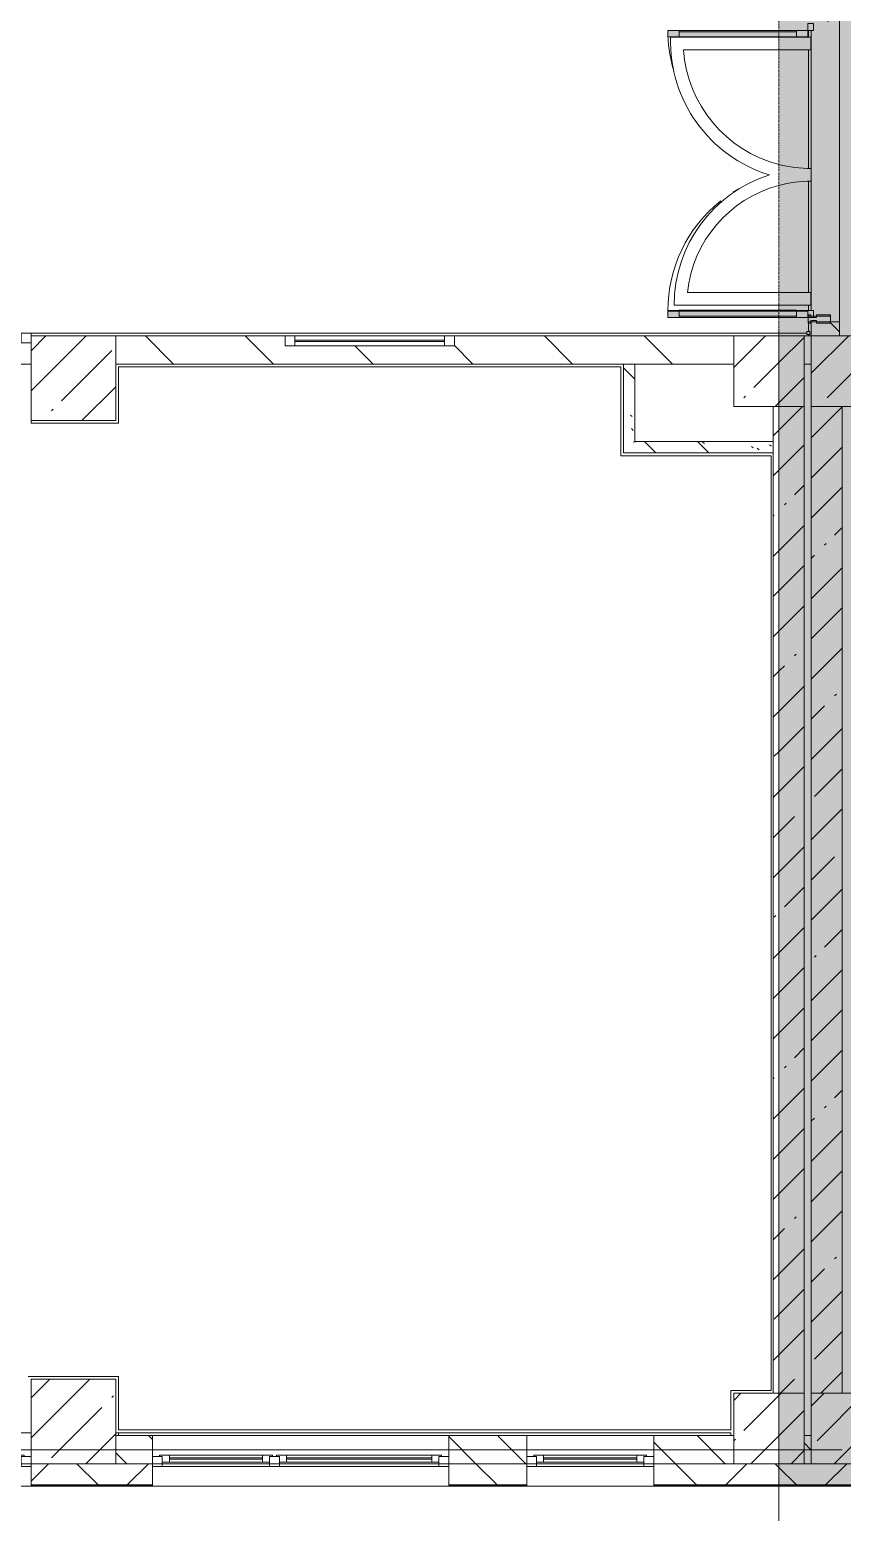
# Model space of a CAD drawing. Header units: millimetres. Extents: x 36059 to 234328, y -8553 to 29000.
# Drawn here: x 140318 to 146078, y -444 to 10072 of the extents above; entities that cross this region are included whole.
import ezdxf

# ---------------------------------------------------------------- set-up
doc = ezdxf.new("R2010")
doc.units = ezdxf.units.MM
doc.linetypes.add('Осевая', pattern=[31.75, 6.35, -4.7625, 15.875, -4.7625])
doc.layers.add('A-DETL-GENF-2', color=7, linetype='Continuous', lineweight=9, true_color=0xc0c0c0, transparency=0.4)
for name, color, linetype, lineweight, true_color in [('A-DETL-GENF-3', 7, 'Continuous', 5, 0xaaaaaa), ('A-DETL-GENF-4', 7, 'Continuous', 5, 0xb7b7b7), ('A-DETL-GENF-5', 7, 'Continuous', 5, 0xe2e2e2), ('A-DOOR-1', 7, 'Continuous', 5, 0xaaaaaa), ('A-DOOR-3', 7, 'Continuous', 5, 0xb7b7b7), ('A-FLOR-1', 7, 'Continuous', 5, 0xb7b7b7), ('A-FLOR-2', 7, 'Continuous', 5, 0xaaaaaa), ('A-GLAZ-CWMG-2', 7, 'Continuous', 5, 0x737373), ('A-WALL-4', 7, 'Continuous', 5, 0x737373), ('A-WALL-5', 7, 'Continuous', 9, 0x737373), ('I-WALL-3', 7, 'Continuous', 5, 0x737373), ('I-WALL-5', 7, 'Continuous', 5, 0x787878), ('S-COLS-4', 7, 'Continuous', 5, 0x737373)]:
    doc.layers.add(name, color=color, linetype=linetype, lineweight=lineweight, true_color=true_color)
for name, color, linetype, lineweight in [('A-GLAZ-2', 7, 'Continuous', 5), ('A-GLAZ-CWMG-3', 7, 'Continuous', 5), ('A-WALL', 7, 'Continuous', 9), ('A-WALL-3', 7, 'Continuous', 5), ('I-WALL-4', 7, 'Continuous', 5), ('S-COLS-3', 7, 'Continuous', 5), ('Оси', 7, 'Continuous', 9), ('Оси-2', 7, 'Осевая', 9)]:
    doc.layers.add(name, color=color, linetype=linetype, lineweight=lineweight)
pattern_1 = [(135, (107317.9, 0), (-176.7767, -176.7767), [])]
pattern_2 = [(45, (107317.9, 0), (-353.5534, 353.5534), []), (135, (107317.9, 0), (-353.5534, -353.5534), [])]
pattern_3 = [(45, (107317.9, 0), (-285.123, 285.123), []), (45, (107603, 0), (-285.123, 285.123), [504.031, -100.806, 16.764, -84.042])]
pattern_4 = [(45, (-38240, -150), (-285.123, 285.123), []), (45, (-37954.88, -150), (-285.123, 285.123), [504.031, -100.806, 16.764, -84.042])]
pattern_5 = [(45, (-38240, -7650), (-285.123, 285.123), []), (45, (-37954.88, -7650), (-285.123, 285.123), [504.031, -100.806, 16.764, -84.042])]
pattern_6 = [(135, (107317.9, 0), (-377.171, -377.171), [533.4, -88.9, 17.78, -88.9]), (135, (107317.9, 376.94), (-377.171, -377.171), []), (50, (107317.9, 0), (637.6445, -55.7866), [66.675, -733.425]), (355, (107317.9, 0), (-123.349, 668.699), [53.34, -586.74]), (100.451, (107371, -4.65), (514.299, 612.908), [56.665, -623.315]), (46.184, (107317.9, 177.8), (948.776, -147.15), [100.012, -1100.137]), (96.636, (107397, 165.5), (830.91, 865.997), [84.998, -934.973]), (351.184, (107317.9, 177.8), (830.918, 865.988), [80.01, -880.11]), (21, (107406.8, 133.35), (530.6506, -357.928), [66.675, -733.425]), (326, (107406.8, 133.35), (216.308, 644.658), [53.34, -586.74]), (71.451, (107451, 103.5), (746.96, 286.724), [56.665, -623.315]), (37.5, (107317.9, 0), (10.8105, 295.9426), [16.764, -562.864, 16.764, -578.866, -588.962]), (37.5, (107317.9, 0), (10.8105, 295.9426), [-1175.258, 16.764, -572.198]), (7.5, (107317.9, 0), (233.8692, 350.6318), [16.764, -322.834, 16.764, -549.529, -224.472]), (7.5, (107317.9, 0), (233.8692, 350.6318), [-905.891, 16.764, -207.708]), (327.5, (107119.64, 0), (474.5678, -20.0513), [16.764, -205.486, 16.764, -676.656, -920.115]), (327.5, (107119.64, 0), (474.5678, -20.0513), [-915.67, 16.764, -903.351]), (317.5, (107030.74, 0), (518.452, 88.9934), [16.764, -272.161, 16.764, -443.738, -653.415]), (317.5, (107030.74, 0), (518.452, 88.9934), [-749.427, 16.764, -636.651])]
pattern_7 = [(135, (107317.9, 0), (-353.5534, -353.5534), [])]

# ---------------------------------------------------------------- blocks, each defined once
blk = doc.blocks.new('BSC_Колонна _Прямоугольная - 500х500-23286270-3_10_2_птичка')
at = {"layer": 'S-COLS-3'}
h = blk.add_hatch(dxfattribs=at)
h.set_pattern_fill('FP_84', color=256, style=0, pattern_type=2)
h.set_pattern_definition([(45, (-38790, -7650), (-285.123, 285.123), []), (45, (-38504.88, -7650), (-285.123, 285.123), [504.031, -100.806, 16.764, -84.042])])
h.paths.add_polyline_path([(-250, -250), (250, -250), (250, 250), (-250, 250), (-250, 100)])
at = {"layer": 'S-COLS-4'}
for p, q in [((250, 250), (-250, 250)), ((-250, 250), (-250, -250)), ((250, -250), (250, 250)), ((-250, -250), (250, -250))]:
    blk.add_line(p, q, dxfattribs=at)
blk = doc.blocks.new('BSC_Колонна _Прямоугольная - 500х500-V63-3_10_2_птичка')
at = {"layer": 'S-COLS-3'}
h = blk.add_hatch(dxfattribs=at)
h.set_pattern_fill('FP_91', color=256, style=0, pattern_type=2)
h.set_pattern_definition([(45, (-38790, -150), (-285.123, 285.123), []), (45, (-38504.88, -150), (-285.123, 285.123), [504.031, -100.806, 16.764, -84.042])])
h.paths.add_polyline_path([(-250, -250), (250, -250), (250, 250), (-250, 250), (-250, 80)])
at = {"layer": 'S-COLS-4'}
for p, q in [((250, 250), (-250, 250)), ((-250, 250), (-250, -250)), ((250, -250), (250, 250)), ((-250, -250), (250, -250))]:
    blk.add_line(p, q, dxfattribs=at)
blk = doc.blocks.new('BSC_Колонна _Прямоугольная - 600х600-V81-3_10_2_птичка')
at = {"layer": 'S-COLS-3'}
h = blk.add_hatch(dxfattribs=at)
h.set_pattern_fill('FP_118', color=256, style=0, pattern_type=2)
h.set_pattern_definition([(45, (-33310, -7600), (-285.123, 285.123), []), (45, (-33024.88, -7600), (-285.123, 285.123), [504.031, -100.806, 16.764, -84.042])])
h.paths.add_polyline_path([(-300, -300), (300, -300), (300, 300), (-300, 300), (-300, 150)])
for p, q in [((300, 300), (-300, 300)), ((-300, 300), (-300, -300)), ((300, -300), (300, 300)), ((-300, -300), (300, -300))]:
    blk.add_line(p, q, dxfattribs=at)
blk = doc.blocks.new('BSC_Колонна _Прямоугольная - 600х600-V82-3_10_2_птичка')
at = {"layer": 'S-COLS-3'}
h = blk.add_hatch(dxfattribs=at)
h.set_pattern_fill('FP_119', color=256, style=0, pattern_type=2)
h.set_pattern_definition([(45, (-33310, -200), (-285.123, 285.123), []), (45, (-33024.88, -200), (-285.123, 285.123), [504.031, -100.806, 16.764, -84.042])])
h.paths.add_polyline_path([(-300, -300), (300, -300), (300, 300), (-300, 300), (-300, 30)])
for p, q in [((300, 300), (-300, 300)), ((-300, 300), (-300, -300)), ((300, -300), (300, 300)), ((-300, -300), (300, -300))]:
    blk.add_line(p, q, dxfattribs=at)
blk = doc.blocks.new('120_Окно_СКБ_2Ст - 120_Окно_СКБ_2Ст 2100х2400 _мал створка справа_-22446225-3_10_2_птичка')
at = {"layer": 'A-GLAZ-2'}
for p, q in [((-1050, -127), (-1050, -57)), ((-1050, -57), (-980, -57)), ((1050, -57), (-1050, -57)), ((-980, -57), (-980, -127)), ((150, -87), (-980, -87)), ((-980, -87), (-980, -127)), ((-930, -137), (-930, -87)), ((100, -137), (100, -87)), ((150, -127), (150, -57)), ((150, -57), (220, -57)), ((150, -127), (150, -87)), ((220, -57), (220, -127)), ((980, -87), (220, -87)), ((220, -87), (220, -127)), ((270, -137), (270, -87)), ((930, -137), (930, -87)), ((980, -127), (980, -57)), ((980, -57), (1050, -57)), ((980, -127), (980, -87)), ((1050, -57), (1050, -127)), ((-980, -127), (-1050, -127)), ((-1050, -127), (-1000, -127)), ((-980, -127), (-1000, -127)), ((-1000, -127), (-1000, -137)), ((-1000, -137), (170, -137)), ((170, -137), (-1000, -137)), ((-930, -107), (100, -107)), ((100, -117), (-930, -117)), ((220, -127), (150, -127)), ((170, -127), (150, -127)), ((170, -127), (200, -127)), ((170, -137), (170, -127)), ((220, -127), (200, -127)), ((200, -127), (200, -137)), ((200, -137), (1000, -137)), ((1000, -137), (200, -137)), ((270, -107), (930, -107)), ((930, -117), (270, -117)), ((1050, -127), (980, -127)), ((1000, -127), (980, -127)), ((1000, -127), (1050, -127)), ((1000, -137), (1000, -127))]:
    blk.add_line(p, q, dxfattribs=at)
blk = doc.blocks.new('120_Окно_СКБ_1Ст - 120_Окно_СКБ_1Ст 900х2500_h_-22445987-3_10_2_птичка')
at = {"layer": 'A-GLAZ-2'}
for p, q in [((-450, -127), (-450, -57)), ((-450, -57), (-380, -57)), ((450, -57), (-450, -57)), ((-380, -57), (-380, -127)), ((380, -87), (-380, -87)), ((-380, -87), (-380, -127)), ((-330, -137), (-330, -87)), ((330, -137), (330, -87)), ((380, -127), (380, -57)), ((380, -57), (450, -57)), ((380, -127), (380, -87)), ((450, -57), (450, -127)), ((-380, -127), (-450, -127)), ((-450, -127), (-400, -127)), ((-380, -127), (-400, -127)), ((-400, -127), (-400, -137)), ((-400, -137), (400, -137)), ((400, -137), (-400, -137)), ((-330, -107), (330, -107)), ((330, -117), (-330, -117)), ((450, -127), (380, -127)), ((400, -127), (380, -127)), ((400, -127), (450, -127)), ((400, -137), (400, -127))]:
    blk.add_line(p, q, dxfattribs=at)
blk = doc.blocks.new('BSC_Колонна _Прямоугольная - 500х500-V115-3_10_2_птичка')
at = {"layer": 'S-COLS-3'}
h = blk.add_hatch(dxfattribs=at)
h.set_pattern_fill('FP_149', color=256, style=0, pattern_type=2)
h.set_pattern_definition(pattern_4)
h.paths.add_polyline_path([(-15, -250), (70, -250), (70, 250), (-250, 250), (-250, -250)])
h = blk.add_hatch(dxfattribs=at)
h.set_pattern_fill('FP_149', color=256, style=0, pattern_type=2)
h.set_pattern_definition(pattern_4)
h.paths.add_polyline_path([(93, -250), (250, -250), (250, 250), (70, 250), (70, -250)])
for p, q in [((70, 250), (-250, 250)), ((-250, 250), (-250, -250)), ((-250, -250), (70, -250))]:
    blk.add_line(p, q, dxfattribs=at)
at = {"layer": 'S-COLS-4'}
for p, q in [((250, 250), (70, 250)), ((250, -250), (250, 250)), ((70, -250), (250, -250))]:
    blk.add_line(p, q, dxfattribs=at)
blk = doc.blocks.new('BSC_Колонна _Прямоугольная - 500х500-V116-3_10_2_птичка')
at = {"layer": 'S-COLS-3'}
h = blk.add_hatch(dxfattribs=at)
h.set_pattern_fill('FP_150', color=256, style=0, pattern_type=2)
h.set_pattern_definition(pattern_5)
h.paths.add_polyline_path([(-15, -250), (70, -250), (70, 250), (-250, 250), (-250, -250)])
h = blk.add_hatch(dxfattribs=at)
h.set_pattern_fill('FP_150', color=256, style=0, pattern_type=2)
h.set_pattern_definition(pattern_5)
h.paths.add_polyline_path([(70, -250), (250, -250), (250, 250), (70, 250), (70, 100)])
for p, q in [((70, 250), (-250, 250)), ((-250, 250), (-250, -250)), ((-250, -250), (70, -250))]:
    blk.add_line(p, q, dxfattribs=at)
at = {"layer": 'S-COLS-4'}
for p, q in [((250, 250), (70, 250)), ((250, -250), (250, 250)), ((70, -250), (250, -250))]:
    blk.add_line(p, q, dxfattribs=at)
blk = doc.blocks.new('120_Окно_СКБ_1Ст - 120_Окно_СКБ_1Ст 400х1200 EI30-24228909-3_10_2_птичка')
at = {"layer": 'A-GLAZ-2'}
for p, q in [((-600, 30), (-600, 100)), ((-600, 100), (-530, 100)), ((600, 100), (-600, 100)), ((-530, 30), (-600, 30)), ((-600, 30), (600, 30)), ((-530, 100), (-530, 30)), ((530, 70), (-530, 70)), ((530, 60), (-530, 60)), ((530, 30), (530, 100)), ((530, 100), (600, 100)), ((600, 30), (530, 30)), ((600, 100), (600, 30))]:
    blk.add_line(p, q, dxfattribs=at)
blk = doc.blocks.new('Прямоугольный импост - 50 x 70 мм-31700031-3_10_2_птичка')
at = {"layer": 'A-GLAZ-CWMG-3'}
for p, q in [((-70, 35), (0, 35)), ((-70, -35), (-70, 35)), ((0, -35), (-70, -35)), ((0, -15), (0, -35))]:
    blk.add_line(p, q, dxfattribs=at)
blk = doc.blocks.new('Прямоугольный импост - Импост структурный с накладкой - 160мм Темный-31239214-3_10_2_птичка')
at = {"layer": 'A-GLAZ-CWMG-2'}
for p, q in [((-50, 0), (-50, 17)), ((-50, 17), (0, 17)), ((-40, 0), (-50, 0)), ((-40, -40), (-40, 0)), ((0, 0), (-10, 0)), ((-10, 0), (-10, -40)), ((0, 17), (0, 0)), ((-50, -140), (-50, -40)), ((-50, -40), (-40, -40)), ((-10, -40), (0, -40)), ((0, -40), (0, -140)), ((0, -140), (-50, -140))]:
    blk.add_line(p, q, dxfattribs=at)
blk = doc.blocks.new('Дверь_Витражная_остекление_ - ДВН_ДАО_Главный вход_1800 в свету 5-32258809-3_10_2_птичка')
at = {"layer": 'A-DETL-GENF-5'}
for points in [[(-948, -20), (-993, -20), (-992, -226), (-948, -226)], [(1043, -20), (997, -20), (997, -226), (1043, -226)], [(-948, -1013), (-948, -226), (-993, -226), (-993, -1013)], [(1043, -311), (1043, -226), (997, -226), (997, -1013), (1043, -1013)]]:
    blk.add_hatch(color=256, dxfattribs=at).paths.add_polyline_path(points)
at = {"layer": 'A-DETL-GENF-3'}
for p, q in [((-993, -1013), (-993, -226)), ((-993, -226), (-993, -1013)), ((-983, -933), (-983, -226)), ((-948, -1013), (-948, -226)), ((-948, -1013), (-948, -226)), ((989, -933), (989, -226)), ((997, -1013), (997, -226)), ((997, -226), (997, -1013)), ((1033, -933), (1033, -226)), ((1043, -1013), (1043, -226)), ((1043, -1013), (1043, -226)), ((-993, -933), (-948, -933)), ((1043, -933), (997, -933)), ((-993, -1013), (-948, -1013)), ((-993, -1013), (-948, -1013)), ((1043, -1013), (997, -1013)), ((997, -1013), (1043, -1013))]:
    blk.add_line(p, q, dxfattribs=at)
at = {"layer": 'A-DETL-GENF-4'}
for p, q in [((-948, -20), (-993, -20)), ((-993, -226), (-993, -20)), ((-948, -20), (-993, -20)), ((-993, -20), (-993, -226)), ((-993, -100), (-948, -100)), ((-983, -226), (-983, -100)), ((-948, -226), (-948, -20)), ((-948, -226), (-948, -20)), ((989, -226), (989, -100)), ((997, -226), (997, -20)), ((997, -20), (997, -226)), ((1043, -100), (997, -100)), ((1033, -226), (1033, -100)), ((1043, -226), (1043, -20)), ((1043, -226), (1043, -20))]:
    blk.add_line(p, q, dxfattribs=at)
at = {"layer": 'A-DOOR-1'}
for p, q in [((-993, -1013), (-993, -226)), ((993, -1013), (993, -226))]:
    blk.add_line(p, q, dxfattribs=at)
for centre, start, end in [((993, -20), 208.9884, 212.16), ((993, -20), 218.4779, 270), ((-993, -20), 270, 285.599)]:
    blk.add_arc(centre, 993, start, end, dxfattribs=at)
at = {"layer": 'A-DOOR-3'}
for p, q in [((-1043, 20), (-993, 20)), ((-1043, -20), (-1043, 20)), ((-993, 20), (-993, -20)), ((993, 20), (1043, 20)), ((993, -20), (993, 20)), ((1043, 20), (1043, -20)), ((-993, -20), (-1043, -20)), ((-993, -226), (-993, -20)), ((993, -226), (993, -20)), ((1043, -20), (993, -20))]:
    blk.add_line(p, q, dxfattribs=at)
blk = doc.blocks.new('Прямоугольный импост - Импост структурный с накладкой - 160мм Темный-31915521-3_10_2_птичка')
at = {"layer": 'A-GLAZ-CWMG-2'}
for p, q in [((-25, 0), (-25, 17)), ((-25, 17), (25, 17)), ((-15, 0), (-25, 0)), ((-15, -40), (-15, 0)), ((25, 0), (15, 0)), ((15, 0), (15, -40)), ((25, 17), (25, 0)), ((-25, -140), (-25, -40)), ((-25, -40), (-15, -40)), ((15, -40), (25, -40)), ((25, -40), (25, -140)), ((25, -140), (-25, -140))]:
    blk.add_line(p, q, dxfattribs=at)

msp = doc.modelspace()

# ---------------------------------------------------------------- hatches: boundary and pattern name
at = {"layer": 'A-DETL-GENF-2'}
msp.add_hatch(color=256, dxfattribs=at).paths.add_polyline_path([(178169.8, -251.7), (183167.9, -251.7), (183167.9, 3288.3), (191887.9, 3288.3), (191887.9, 27348.3), (149227.9, 27348.3), (149227.9, 23888.3), (145628, 23888.3), (145628, -251.7), (177237.6, -251.7)])
at = {"layer": 'A-WALL-3'}
h = msp.add_hatch(dxfattribs=at)
h.set_pattern_fill('FP_107', color=256, style=0, pattern_type=2)
h.set_pattern_definition(pattern_1)
h.paths.add_polyline_path([(139427.9, -100), (139427.9, 100), (138200.7, 100), (138200.7, -100), (139017.3, -100)])
h.paths.add_polyline_path([(145307.9, -100), (145307.9, 100), (144740.9, 100), (144740.9, -100)])
h.paths.add_polyline_path([(137152.9, -100), (137300.7, -100), (137300.7, 100), (137127.6, 100), (137127.6, -100)])
h.paths.add_polyline_path([(143678.3, -100), (143840.9, -100), (143840.9, 100), (143287.9, 100), (143287.9, -100)])
h.paths.add_polyline_path([(140927.9, -100), (141187.9, -100), (141187.9, 100), (140927.9, 100), (140927.9, 39.5)])
h.paths.add_polyline_path([(126677.9, -100), (128027.9, -100), (128027.9, 100), (126677.9, 100)])
h.paths.add_polyline_path([(124102, -100), (124577.9, -100), (124577.9, 100), (123827.9, 100), (123827.9, -100)])
h.paths.add_polyline_path([(132491.8, -100), (132877.9, -100), (132877.9, 100), (132127.9, 100), (132127.9, -100)])
h.paths.add_polyline_path([(130027.9, -100), (130027.9, 100), (129827.9, 100), (129827.9, -100)])
h.paths.add_polyline_path([(133727.6, -100), (133727.6, 100), (133477.9, 100), (133477.9, -100)])
h.paths.add_polyline_path([(122927.9, -100), (122927.9, 100), (122177.9, 100), (122177.9, -100)])
h.paths.add_polyline_path([(128927.9, -100), (129227.9, -100), (129227.9, 100), (128927.9, 100)])
h.paths.add_polyline_path([(118427.9, -100), (118427.9, 100), (117677.6, 100), (117677.6, -100)])
h.paths.add_polyline_path([(119327.9, -100), (119477.9, -100), (119477.9, 100), (119327.9, 100)])
h.paths.add_polyline_path([(114977.9, -100), (114977.9, 100), (114147.9, 100), (114147.9, -100), (114780, -100)])
h = msp.add_hatch(dxfattribs=at)
h.set_pattern_fill('FP_107', color=256, style=0, pattern_type=2)
h.set_pattern_definition(pattern_1)
h.paths.add_polyline_path([(172576.6, -100), (172727.9, -100), (172727.9, 100), (172477.9, 100), (172477.9, -100)])
h.paths.add_polyline_path([(162322.4, -100), (162827.9, -100), (162827.9, 100), (162077.9, 100), (162077.9, -100)])
h.paths.add_polyline_path([(164227.9, -100), (165127.9, -100), (165127.9, 100), (164227.9, 100), (164227.9, -52.2)])
h.paths.add_polyline_path([(171577.9, -100), (171577.9, 100), (171027.9, 100), (171027.9, -100)])
h.paths.add_polyline_path([(168727.9, -100), (168927.9, -100), (168927.9, 100), (168727.9, 100), (168727.9, 42.9)])
h.paths.add_polyline_path([(155477.9, -100), (155477.9, 100), (155227.9, 100), (155227.9, -100)])
h.paths.add_polyline_path([(158327.9, -100), (158327.9, 100), (157577.9, 100), (157577.9, -100)])
h.paths.add_polyline_path([(151135.9, -100), (151627.9, -100), (151627.9, 100), (150727.9, 100), (150727.9, -100)])
h.paths.add_polyline_path([(159727.9, -100), (159977.9, -100), (159977.9, 100), (159727.9, 100), (159727.9, 33.3)])
h.paths.add_polyline_path([(150227.9, -100), (150227.9, 100), (149977.9, 100), (149977.9, -100)])
h.paths.add_polyline_path([(149077.9, -100), (149077.9, 100), (148457.9, 100), (148457.9, -100)])
h.paths.add_polyline_path([(145807.9, -100), (145857.9, -100), (145857.9, 100), (145807.9, 100)])
h = msp.add_hatch(dxfattribs=at)
h.set_pattern_fill('FP_109', color=256, style=0, pattern_type=2)
h.set_pattern_definition(pattern_2)
h.paths.add_polyline_path([(140881.7, -250), (141187.9, -250), (141187.9, -100), (140327.9, -100), (140327.9, -250)])
h.paths.add_polyline_path([(145628, -250), (145628, -100), (144740.9, -100), (144740.9, -250), (145542.7, -250)])
h.paths.add_polyline_path([(137300.7, -250), (137300.7, -100), (136527.6, -100), (136527.6, -250), (137152.9, -250)])
h.paths.add_polyline_path([(138200.7, -250), (139427.9, -250), (139427.9, -100), (138200.7, -100)])
h.paths.add_polyline_path([(143678.3, -250), (143840.9, -250), (143840.9, -100), (143287.9, -100), (143287.9, -250)])
h.paths.add_polyline_path([(133424.1, -250), (133727.6, -250), (133727.6, -100), (132127.9, -100), (132127.9, -250), (132491.8, -250)])
h.paths.add_polyline_path([(128027.9, -250), (128027.9, -100), (126677.9, -100), (126677.9, -250), (126898.6, -250)])
h.paths.add_polyline_path([(128927.9, -250), (130027.9, -250), (130027.9, -100), (128927.9, -100)])
h.paths.add_polyline_path([(122177.9, -250), (122927.9, -250), (122927.9, -100), (122177.9, -100)])
h.paths.add_polyline_path([(123827.9, -250), (124577.9, -250), (124577.9, -100), (123827.9, -100)])
h.paths.add_polyline_path([(120077.9, -250), (120077.9, -100), (119327.9, -100), (119327.9, -250), (119441, -250)])
h.paths.add_polyline_path([(114147.9, -250), (115577.6, -250), (115577.6, -100), (114147.9, -100)])
h.paths.add_polyline_path([(117677.6, -250), (118427.9, -250), (118427.9, -100), (117677.6, -100)])
h.paths.add_polyline_path([(111047.9, -250), (111047.9, -100), (107057.9, -100), (107057.9, -250), (110119, -250)])
h = msp.add_hatch(dxfattribs=at)
h.set_pattern_fill('FP_109', color=256, style=0, pattern_type=2)
h.set_pattern_definition(pattern_2)
h.paths.add_polyline_path([(163945, -250), (163945, -100), (163727.9, -100), (163727.9, -250)])
h.paths.add_polyline_path([(162827.9, -250), (162827.9, -100), (162077.9, -100), (162077.9, -250), (162322.4, -250)])
h.paths.add_polyline_path([(149077.9, -250), (149077.9, -100), (148457.9, -100), (148457.9, -250)])
h.paths.add_polyline_path([(151627.9, -250), (151627.9, -100), (149977.9, -100), (149977.9, -250), (151135.9, -250)])
h.paths.add_polyline_path([(155477.9, -250), (155477.9, -100), (154727.9, -100), (154727.9, -250), (155227.9, -250)])
h.paths.add_polyline_path([(159977.9, -250), (159977.9, -100), (159227.9, -100), (159227.9, -250), (159525.8, -250)])
h.paths.add_polyline_path([(157577.9, -250), (158327.9, -250), (158327.9, -100), (157577.9, -100)])
h.paths.add_polyline_path([(145628, -250), (146357.9, -250), (146357.9, -100), (145628, -100), (145628, -182.3)])
at = {"layer": 'I-WALL-4'}
h = msp.add_hatch(dxfattribs=at)
h.set_pattern_fill('FP_108', color=256, style=0, pattern_type=2)
h.set_pattern_definition(pattern_7)
h.paths.add_polyline_path([(145857.9, 7900), (146057.9, 7900), (146057.9, 8000), (145857.9, 8000)])
h.paths.add_polyline_path([(145857.9, 10130), (146057.9, 10130), (146057.9, 10230), (145857.9, 10230)])
h = msp.add_hatch(dxfattribs=at)
h.set_pattern_fill('FP_108', color=256, style=0, pattern_type=2)
h.set_pattern_definition(pattern_7)
h.paths.add_polyline_path([(144607.9, 7700), (145307.9, 7700), (145307.9, 7900), (143327.9, 7900), (143327.9, 7830), (142127.9, 7830), (142127.9, 7900), (140927.9, 7900), (140927.9, 7700), (144527.9, 7700)])
h.paths.add_polyline_path([(137827.9, 7700), (137827.9, 7900), (137127.6, 7900), (137127.6, 7700), (137757.6, 7700)])
h = msp.add_hatch(dxfattribs=at)
h.set_pattern_fill('FP_108', color=256, style=0, pattern_type=2)
h.set_pattern_definition(pattern_7)
h.paths.add_polyline_path([(149447.9, 7700), (150227.9, 7700), (150227.9, 7900), (149447.9, 7900)])
h.paths.add_polyline_path([(146813.8, 7700), (146947.9, 7700), (146947.9, 7900), (146357.9, 7900), (146357.9, 7700)])
h.paths.add_polyline_path([(145857.9, 7700), (145857.9, 7900), (145807.9, 7900), (145807.9, 7700)])
h = msp.add_hatch(dxfattribs=at)
h.set_pattern_fill('FP_105', color=256, style=0, pattern_type=2)
h.set_pattern_definition(pattern_3)
h.paths.add_polyline_path([(145628, 400), (145628, 7400), (145587.9, 7400), (145587.9, 400)])
h = msp.add_hatch(dxfattribs=at)
h.set_pattern_fill('FP_105', color=256, style=0, pattern_type=2)
h.set_pattern_definition(pattern_3)
h.paths.add_polyline_path([(145628, 400), (145807.9, 400), (145807.9, 7400), (145628, 7400), (145628, 808.9)])
h = msp.add_hatch(dxfattribs=at)
h.set_pattern_fill('FP_105', color=256, style=0, pattern_type=2)
h.set_pattern_definition(pattern_3)
h.paths.add_polyline_path([(145857.9, 400), (146077.9, 400), (146077.9, 7400), (145857.9, 7400), (145857.9, 808.9)])
at = {"layer": 'I-WALL-5'}
h = msp.add_hatch(dxfattribs=at)
h.set_pattern_fill('FP_115', color=256, style=0, pattern_type=2)
h.set_pattern_definition(pattern_6)
h.paths.add_polyline_path([(144607.9, 7150), (144607.9, 7700), (144527.9, 7700), (144527.9, 7150)])
h = msp.add_hatch(dxfattribs=at)
h.set_pattern_fill('FP_115', color=256, style=0, pattern_type=2)
h.set_pattern_definition(pattern_6)
h.paths.add_polyline_path([(145587.9, 7070), (145587.9, 7150), (144527.9, 7150), (144527.9, 7070), (145542.7, 7070)])

# ---------------------------------------------------------------- linework, layer by layer
at = {"layer": 'A-FLOR-1'}
for p, q in [((145837.4, 10064.1), (145837.4, 10018)), ((145837.9, 10018), (145837.9, 10064.1)), ((145854.9, 9928), (145854.9, 10018)), ((145837.4, 9928), (145837.4, 9088.1)), ((145837.9, 9088.1), (145837.9, 9928)), ((145857.9, 8997), (145857.9, 9087)), ((145837.4, 8995.9), (145837.4, 8207.6)), ((145837.9, 8207.6), (145837.9, 8995.9)), ((145854.9, 8117.6), (145854.9, 8207.6)), ((145837.4, 8117.6), (145837.4, 8080)), ((145837.9, 8080), (145837.9, 8117.6)), ((145837.4, 7991.2), (145837.4, 7931)), ((145837.4, 7911), (145837.4, 7900)), ((145837.9, 7931), (145837.9, 7990.6))]:
    msp.add_line(p, q, dxfattribs=at)
for centre, radius, start, end in [((145854.9, 9992), 905, 255.46254, 270.18994), ((145854.9, 8118), 879, 89.80445, 104.9812)]:
    msp.add_arc(centre, radius, start, end, dxfattribs=at)
at = {"layer": 'A-FLOR-2'}
for p, q in [((145854.9, 10018), (144860.2, 10018)), ((144952.2, 9928), (145854.9, 9928)), ((145854.9, 8207.6), (144980.5, 8207.6)), ((144885.9, 8117.6), (145854.9, 8117.6)), ((140327.9, 7920), (145827.4, 7920)), ((144507.9, 7680), (140947.9, 7680)), ((140947.9, 7680), (140947.9, 7280)), ((144507.9, 7050), (144507.9, 7680)), ((140327.9, 7280), (140327.9, 7300)), ((140947.9, 7280), (140327.9, 7280)), ((145572.9, 7050), (144507.9, 7050)), ((145572.9, 420), (145572.9, 7050)), ((140307.9, 520), (140947.9, 520)), ((140947.9, 520), (140947.9, 140)), ((145287.9, 140), (145287.9, 420)), ((145287.9, 420), (145572.9, 420)), ((140947.9, 140), (145287.9, 140))]:
    msp.add_line(p, q, dxfattribs=at)
for centre, radius, start, end in [((145854.9, 9992), 995, 178.50265, 252.82384), ((145854.9, 9992), 905, 184.05524, 255.46254), ((145854.9, 8118), 969, 107.65196, 180.02266), ((145854.9, 8118), 879, 104.9812, 174.14835)]:
    msp.add_arc(centre, radius, start, end, dxfattribs=at)
at = {"layer": 'A-WALL'}
for p, q in [((144607.9, 7700), (144527.9, 7700)), ((145587.9, 7070), (145587.9, 7150)), ((140927.9, -100), (141187.9, -100)), ((143287.9, -100), (143840.9, -100)), ((144740.9, -100), (145307.9, -100)), ((140327.9, -250), (141187.9, -250)), ((140327.9, -253), (141187.9, -253)), ((143287.9, -250), (143840.9, -250)), ((143287.9, -253), (143840.9, -253)), ((144740.9, -250), (146357.9, -250)), ((144740.9, -253), (146357.9, -253))]:
    msp.add_line(p, q, dxfattribs=at)
at = {"layer": 'A-WALL-3'}
for p, q in [((141187.9, 100), (140927.9, 100)), ((141187.9, -258), (141187.9, 100)), ((143840.9, 100), (143287.9, 100)), ((143287.9, 100), (143287.9, -258)), ((143840.9, -258), (143840.9, 100)), ((145307.9, 100), (144740.9, 100)), ((144740.9, 100), (144740.9, -258)), ((139427.9, -100), (140327.9, -100)), ((140327.9, -100), (140327.9, -258)), ((141187.9, -100), (143287.9, -100)), ((143840.9, -100), (144740.9, -100)), ((143840.9, -258), (136527.6, -258)), ((157577.9, -258), (143840.9, -258))]:
    msp.add_line(p, q, dxfattribs=at)
at = {"layer": 'A-WALL-4'}
for p, q in [((145847.4, 7931), (145827.4, 7931)), ((145827.4, 7931), (145827.4, 7911)), ((145827.4, 7911), (145847.4, 7911)), ((145847.4, 7911), (145847.4, 7931)), ((145857.9, 100), (145807.9, 100))]:
    msp.add_line(p, q, dxfattribs=at)
at = {"layer": 'A-WALL-5'}
msp.add_line((145857.9, -100), (145807.9, -100), dxfattribs=at)
at = {"layer": 'I-WALL-3'}
for p, q in [((146057.9, 10230), (146057.9, 7900)), ((145857.9, 9087), (145857.9, 10064.1)), ((145857.9, 8080), (145857.9, 8997)), ((146057.9, 8000), (145857.9, 8000)), ((145857.9, 8000), (145857.9, 7900)), ((145857.9, 7900), (145807.9, 7900)), ((145807.9, 7700), (145857.9, 7700)), ((145807.9, 400), (145807.9, 7400)), ((145857.9, 7400), (145857.9, 400)), ((146077.9, 400), (146077.9, 7400))]:
    msp.add_line(p, q, dxfattribs=at)
at = {"layer": 'I-WALL-4'}
for p, q in [((142127.9, 7900), (140927.9, 7900)), ((145307.9, 7900), (143327.9, 7900)), ((140327.9, 7700), (137757.6, 7700)), ((140927.9, 7700), (144527.9, 7700)), ((144527.9, 7700), (144527.9, 7070)), ((144607.9, 7150), (144607.9, 7700)), ((144607.9, 7700), (145307.9, 7700)), ((145587.9, 7400), (145587.9, 7150)), ((144527.9, 7070), (145587.9, 7070)), ((145587.9, 7150), (144607.9, 7150)), ((145587.9, 7070), (145587.9, 400)), ((137127.6, 120), (140327.9, 120)), ((140927.9, 120), (145287.9, 120)), ((140947.9, 100), (140947.9, 120)), ((145287.9, 120), (145287.9, 100)), ((143287.9, 100), (141187.9, 100)), ((144740.9, 100), (143840.9, 100))]:
    msp.add_line(p, q, dxfattribs=at)
at = {"layer": 'Оси'}
for p, q in [((145627.9, -4552.8), (145627.9, 7947.2)), ((133577.9, 0), (146077.9, 0))]:
    msp.add_line(p, q, dxfattribs=at)
at = {"layer": 'Оси-2'}
msp.add_line((145627.9, 7947.2), (145627.9, 11277.7), dxfattribs=at)

# ---------------------------------------------------------------- block references
at = {"layer": 'A-DOOR-3', "rotation": 269.9999999999999}
msp.add_blockref('Дверь_Витражная_остекление_ - ДВН_ДАО_Главный вход_1800 в свету 5-32258809-3_10_2_птичка', (145853.9, 9072.5), dxfattribs=at)
at = {"layer": 'A-GLAZ-2'}
msp.add_blockref('120_Окно_СКБ_1Ст - 120_Окно_СКБ_1Ст 400х1200 EI30-24228909-3_10_2_птичка', (142727.9, 7800), dxfattribs=at)
at = {"layer": 'A-GLAZ-2', "rotation": 180}
for name, p in [('120_Окно_СКБ_1Ст - 120_Окно_СКБ_1Ст 900х2500_h_-22445987-3_10_2_птичка', (139877.9, -175)), ('120_Окно_СКБ_2Ст - 120_Окно_СКБ_2Ст 2100х2400 _мал створка справа_-22446225-3_10_2_птичка', (142237.9, -175)), ('120_Окно_СКБ_1Ст - 120_Окно_СКБ_1Ст 900х2500_h_-22445987-3_10_2_птичка', (144290.9, -175))]:
    msp.add_blockref(name, p, dxfattribs=at)
at = {"layer": 'A-GLAZ-CWMG-2', "extrusion": (0, 0, -1), "rotation": 270.0000000000001}
for name, p in [('Прямоугольный импост - Импост структурный с накладкой - 160мм Темный-31239214-3_10_2_птичка', (-145853.9, 8000)), ('Прямоугольный импост - Импост структурный с накладкой - 160мм Темный-31915521-3_10_2_птичка', (-145853.9, 8015))]:
    msp.add_blockref(name, p, dxfattribs=at)
at = {"layer": 'A-GLAZ-CWMG-3', "extrusion": (0, 0, -1), "rotation": 180}
msp.add_blockref('Прямоугольный импост - 50 x 70 мм-31700031-3_10_2_птичка', (-140327.9, 7885), dxfattribs=at)
at = {"layer": 'S-COLS-3'}
for name, p in [('BSC_Колонна _Прямоугольная - 600х600-V81-3_10_2_птичка', (140627.9, 7600)), ('BSC_Колонна _Прямоугольная - 600х600-V82-3_10_2_птичка', (140627.9, 200))]:
    msp.add_blockref(name, p, dxfattribs=at)
at = {"layer": 'S-COLS-4'}
for name, p in [('BSC_Колонна _Прямоугольная - 500х500-V116-3_10_2_птичка', (145557.9, 7650)), ('BSC_Колонна _Прямоугольная - 500х500-23286270-3_10_2_птичка', (146107.9, 7650)), ('BSC_Колонна _Прямоугольная - 500х500-V115-3_10_2_птичка', (145557.9, 150)), ('BSC_Колонна _Прямоугольная - 500х500-V63-3_10_2_птичка', (146107.9, 150))]:
    msp.add_blockref(name, p, dxfattribs=at)

doc.saveas('drawing.dxf')
